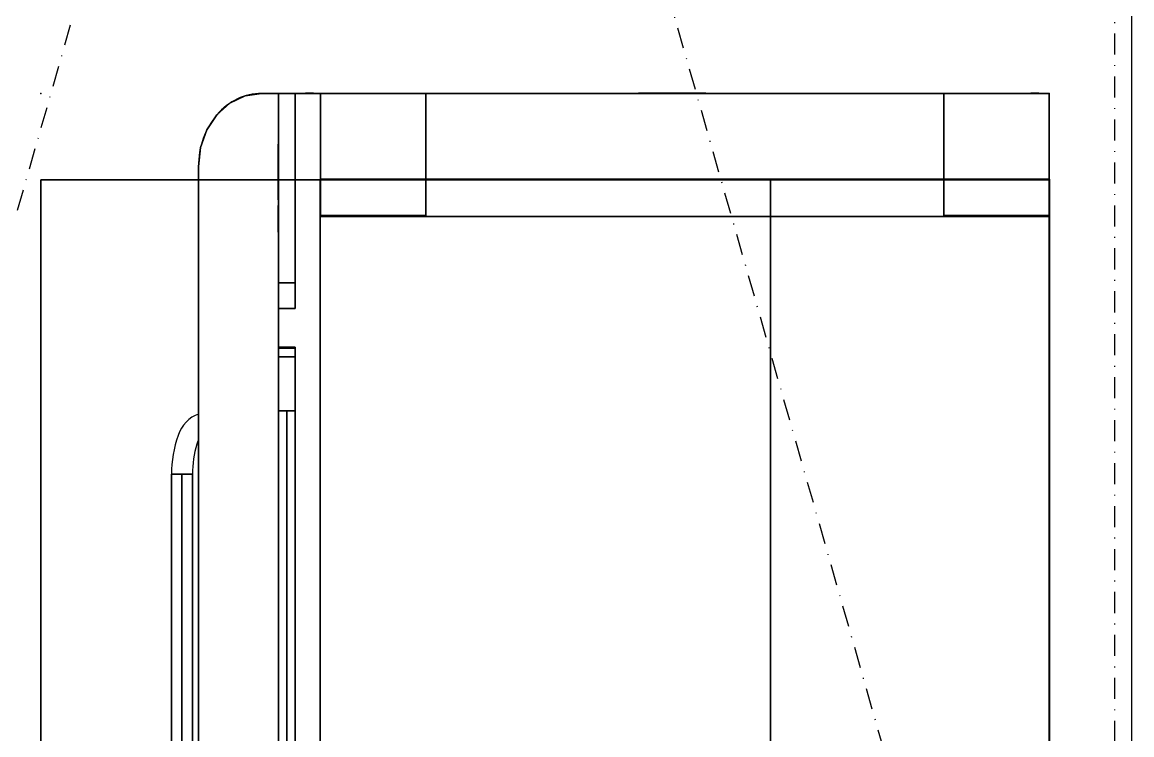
# Model space of a CAD drawing. Header units: millimetres. Extents: x 38967 to 51721, y 49836 to 53207.
# Drawn here: x 49557.6 to 49689.3, y 51871.5 to 51956.1 of the extents above; entities that cross this region are included whole.
import ezdxf

# ---------------------------------------------------------------- set-up
doc = ezdxf.new("R2010")
doc.units = ezdxf.units.MM
doc.header["$LTSCALE"] = 5
doc.linetypes.add('TRATTO-PUNTO', pattern=[1, 0.5, -0.25, 0, -0.25])
for name, color, linetype in [('200-EquipBlack-3d', 250, 'Continuous'), ('200-EquipBorder-2d', 9, 'Continuous'), ('200-EquipGlass-3D', 140, 'Continuous'), ('200-EquipGreen-3d', 3, 'Continuous'), ('200-EquipInternal-2d', 252, 'Continuous'), ('200-EquipOrange-3d', 30, 'Continuous'), ('200-EquipRed-3d', 1, 'Continuous'), ('200-EquipSteel-3d', 9, 'Continuous'), ('200-EquipWhite-3d', 7, 'Continuous')]:
    doc.layers.add(name, color=color, linetype=linetype)
doc.layers.add('200-InsPoint-3D', color=3, linetype='Continuous', plot=False)

# ---------------------------------------------------------------- blocks, each defined once
blk = doc.blocks.new('SVE_DOOR_P600')
at = {"layer": '200-EquipGlass-3D', "extrusion": (0, -1, 0)}
for p, q in [((181, -10.1, -61.4), (159.8, -10.1, -82.6)), ((173.2, -10.1, -62.1), (160.5, -10.1, -74.9)), ((180.3, -10.1, -69.2), (167.6, -10.1, -81.9)), ((888.3, -10.1, -91.4), (867.1, -10.1, -112.6)), ((880.5, -10.1, -92.1), (867.8, -10.1, -104.8)), ((887.6, -10.1, -99.2), (874.8, -10.1, -111.9))]:
    blk.add_line(p, q, dxfattribs=at)
at = {"layer": '200-EquipGlass-3D'}
blk.add_3dface([(55, -10, -137.9), (1045, -10, -137.9), (1045, -10, -46.4), (55, -10, -46.4)], dxfattribs=at)
at = {"layer": '200-EquipSteel-3d', "extrusion": (-1, 0, 0)}
blk.add_circle((134.6, -222.5, -120.1), 12.5, dxfattribs=at)
at = {"layer": '200-EquipSteel-3d'}
for points, invisible_edges in [([(1100, 0), (1045, 0, -46.4), (55, 0, -46.4), (0, 0)], 5), ([(0, 0, -192.8), (55, 0, -137.9), (1045, 0, -137.9), (1100, 0, -192.8)], 5), ([(0, 0), (55, 0, -46.4), (55, 0, -137.9), (0, 0, -192.8)], 5), ([(1045, 0, -137.9), (1045, 0, -46.4), (1100, 0), (1100, 0, -192.8)], 10), ([(1100, -20), (1045, -20, -46.4), (55, -20, -46.4), (0, -20)], 5), ([(0, -20, -192.8), (55, -20, -137.9), (1045, -20, -137.9), (1100, -20, -192.8)], 5), ([(0, -20), (55, -20, -46.4), (55, -20, -137.9), (0, -20, -192.8)], 5), ([(1045, -20, -137.9), (1045, -20, -46.4), (1100, -20), (1100, -20, -192.8)], 10), ([(120.1, -122.5, -219.3), (979.9, -122.5, -219.3), (979.9, -122.1, -222.5), (120.1, -122.1, -222.5)], 1), ([(120.1, -122.1, -222.5), (979.9, -122.1, -222.5), (979.9, -122.5, -225.8), (120.1, -122.5, -225.8)], 4), ([(120.1, -123.8, -216.3), (979.9, -123.8, -216.3), (979.9, -122.5, -219.3), (120.1, -122.5, -219.3)], 5), ([(120.1, -122.5, -225.8), (979.9, -122.5, -225.8), (979.9, -123.8, -228.8), (120.1, -123.8, -228.8)], 5), ([(120.1, -125.8, -213.7), (979.9, -125.8, -213.7), (979.9, -123.8, -216.3), (120.1, -123.8, -216.3)], 5), ([(120.1, -123.8, -228.8), (979.9, -123.8, -228.8), (979.9, -125.8, -231.4), (120.1, -125.8, -231.4)], 5), ([(120.1, -128.3, -211.7), (979.9, -128.3, -211.7), (979.9, -125.8, -213.7), (120.1, -125.8, -213.7)], 5), ([(120.1, -125.8, -231.4), (979.9, -125.8, -231.4), (979.9, -128.3, -233.4), (120.1, -128.3, -233.4)], 5), ([(120.1, -131.4, -210.5), (979.9, -131.4, -210.5), (979.9, -128.3, -211.7), (120.1, -128.3, -211.7)], 5), ([(120.1, -128.3, -233.4), (979.9, -128.3, -233.4), (979.9, -131.4, -234.6), (120.1, -131.4, -234.6)], 5), ([(120.1, -134.6, -210), (979.9, -134.6, -210), (979.9, -131.4, -210.5), (120.1, -131.4, -210.5)], 4), ([(120.1, -131.4, -234.6), (979.9, -131.4, -234.6), (979.9, -134.6, -235), (120.1, -134.6, -235)], 1), ([(120.1, -137.8, -210.5), (979.9, -137.8, -210.5), (979.9, -134.6, -210), (120.1, -134.6, -210)], 1), ([(120.1, -134.6, -235), (979.9, -134.6, -235), (979.9, -137.8, -234.6), (120.1, -137.8, -234.6)], 4), ([(120.1, -140.8, -211.7), (979.9, -140.8, -211.7), (979.9, -137.8, -210.5), (120.1, -137.8, -210.5)], 5), ([(120.1, -137.8, -234.6), (979.9, -137.8, -234.6), (979.9, -140.8, -233.4), (120.1, -140.8, -233.4)], 5), ([(120.1, -143.4, -213.7), (979.9, -143.4, -213.7), (979.9, -140.8, -211.7), (120.1, -140.8, -211.7)], 5), ([(120.1, -140.8, -233.4), (979.9, -140.8, -233.4), (979.9, -143.4, -231.4), (120.1, -143.4, -231.4)], 5), ([(120.1, -145.4, -216.3), (979.9, -145.4, -216.3), (979.9, -143.4, -213.7), (120.1, -143.4, -213.7)], 5), ([(120.1, -143.4, -231.4), (979.9, -143.4, -231.4), (979.9, -145.4, -228.8), (120.1, -145.4, -228.8)], 5), ([(120.1, -146.7, -219.3), (979.9, -146.7, -219.3), (979.9, -145.4, -216.3), (120.1, -145.4, -216.3)], 5), ([(120.1, -145.4, -228.8), (979.9, -145.4, -228.8), (979.9, -146.7, -225.8), (120.1, -146.7, -225.8)], 5), ([(120.1, -147.1, -222.5), (979.9, -147.1, -222.5), (979.9, -146.7, -219.3), (120.1, -146.7, -219.3)], 4), ([(120.1, -146.7, -225.8), (979.9, -146.7, -225.8), (979.9, -147.1, -222.5), (120.1, -147.1, -222.5)], 1)]:
    blk.add_3dface(points, dxfattribs=dict(at, invisible_edges=invisible_edges))
for points in [[(0, 0), (0, -20), (1100, -20), (1100, 0)], [(1100, 0, -192.8), (1100, -20, -192.8), (0, -20, -192.8), (0, 0, -192.8)], [(0, -20, -192.8), (0, 0, -192.8), (0, 0), (0, -20)], [(55, 0, -46.4), (55, -20, -46.4), (55, -20, -137.9), (55, 0, -137.9)], [(55, -20, -137.9), (55, 0, -137.9), (1045, 0, -137.9), (1045, -20, -137.9)], [(1045, -20, -46.4), (1045, 0, -46.4), (55, 0, -46.4), (55, -20, -46.4)], [(1045, 0, -137.9), (1045, -20, -137.9), (1045, -20, -46.4), (1045, 0, -46.4)], [(1100, 0), (1100, -20), (1100, -20, -192.8), (1100, 0, -192.8)]]:
    blk.add_3dface(points, dxfattribs=at)
blk = doc.blocks.new('SVE_CP_P600')
at = {"layer": '200-EquipBlack-3d'}
for points, invisible_edges in [([(-52.9, -5.1, 0.1), (52.9, -5.1, 0.1), (53, -6, 0.1), (-53, -6, 0.1)], 5), ([(-53, -6, 0.1), (53, -6, 0.1), (53, -245, 0.1), (-53, -245, 0.1)], 5), ([(-52.5, -4.3, 0.1), (52.5, -4.3, 0.1), (52.9, -5.1, 0.1), (-52.9, -5.1, 0.1)], 5), ([(-52, -3.5, 0.1), (52, -3.5, 0.1), (52.5, -4.3, 0.1), (-52.5, -4.3, 0.1)], 5), ([(-51.3, -3, 0.1), (51.3, -3, 0.1), (52, -3.5, 0.1), (-52, -3.5, 0.1)], 5), ([(-50.4, -2.6, 0.1), (50.4, -2.6, 0.1), (51.3, -3, 0.1), (-51.3, -3, 0.1)], 5), ([(-49.5, -2.5, 0.1), (49.5, -2.5, 0.1), (50.4, -2.6, 0.1), (-50.4, -2.6, 0.1)], 4), ([(-24.7, -203.2, 0.3), (-42.2, -203.2, 0.3), (-42.4, -204.9, 0.3), (-24.6, -204.9, 0.3)], 5), ([(-25.2, -201.6, 0.3), (-41.8, -201.6, 0.3), (-42.2, -203.2, 0.3), (-24.7, -203.2, 0.3)], 5), ([(-26, -200.1, 0.3), (-41, -200.2, 0.3), (-41.8, -201.6, 0.3), (-25.2, -201.6, 0.3)], 5), ([(-27.1, -198.9, 0.3), (-39.9, -198.9, 0.3), (-41, -200.2, 0.3), (-26, -200.1, 0.3)], 4), ([(8.3, -203.2, 0.3), (-9.2, -203.2, 0.3), (-9.3, -204.9, 0.3), (8.5, -204.9, 0.3)], 5), ([(7.8, -201.6, 0.3), (-8.7, -201.6, 0.3), (-9.2, -203.2, 0.3), (8.3, -203.2, 0.3)], 5), ([(7, -200.1, 0.3), (-7.9, -200.2, 0.3), (-8.7, -201.6, 0.3), (7.8, -201.6, 0.3)], 5), ([(6, -198.9, 0.3), (-6.8, -198.9, 0.3), (-7.9, -200.2, 0.3), (7, -200.1, 0.3)], 4), ([(41.3, -203.2, 0.3), (23.8, -203.2, 0.3), (23.6, -204.9, 0.3), (41.5, -204.9, 0.3)], 5), ([(40.8, -201.6, 0.3), (24.3, -201.6, 0.3), (23.8, -203.2, 0.3), (41.3, -203.2, 0.3)], 5), ([(40, -200.1, 0.3), (25.1, -200.2, 0.3), (24.3, -201.6, 0.3), (40.8, -201.6, 0.3)], 5), ([(38.9, -198.9, 0.3), (26.1, -198.9, 0.3), (25.1, -200.2, 0.3), (40, -200.1, 0.3)], 4), ([(-24.6, -204.9, 0.3), (-42.4, -204.9, 0.3), (-42.2, -206.5, 0.3), (-24.7, -206.5, 0.3)], 5), ([(-24.7, -206.5, 0.3), (-42.2, -206.5, 0.3), (-41.8, -208.1, 0.3), (-25.2, -208.1, 0.3)], 5), ([(-25.2, -208.1, 0.3), (-41.8, -208.1, 0.3), (-41, -209.6, 0.3), (-26, -209.6, 0.3)], 5), ([(-26, -209.6, 0.3), (-41, -209.6, 0.3), (-39.9, -210.9, 0.3), (-27.1, -210.9, 0.3)], 1), ([(8.5, -204.9, 0.3), (-9.3, -204.9, 0.3), (-9.2, -206.5, 0.3), (8.3, -206.5, 0.3)], 5), ([(8.3, -206.5, 0.3), (-9.2, -206.5, 0.3), (-8.7, -208.1, 0.3), (7.8, -208.1, 0.3)], 5), ([(7.8, -208.1, 0.3), (-8.7, -208.1, 0.3), (-7.9, -209.6, 0.3), (7, -209.6, 0.3)], 5), ([(7, -209.6, 0.3), (-7.9, -209.6, 0.3), (-6.8, -210.9, 0.3), (6, -210.9, 0.3)], 1), ([(41.5, -204.9, 0.3), (23.6, -204.9, 0.3), (23.8, -206.5, 0.3), (41.3, -206.5, 0.3)], 5), ([(41.3, -206.5, 0.3), (23.8, -206.5, 0.3), (24.3, -208.1, 0.3), (40.8, -208.1, 0.3)], 5), ([(40.8, -208.1, 0.3), (24.3, -208.1, 0.3), (25.1, -209.6, 0.3), (40, -209.6, 0.3)], 5), ([(40, -209.6, 0.3), (25.1, -209.6, 0.3), (26.1, -210.9, 0.3), (38.9, -210.9, 0.3)], 1), ([(-24.7, -225.1, 0.3), (-42.2, -225.1, 0.3), (-42.4, -226.8, 0.3), (-24.6, -226.8, 0.3)], 5), ([(-24.6, -226.8, 0.3), (-42.4, -226.8, 0.3), (-42.2, -228.4, 0.3), (-24.7, -228.4, 0.3)], 5), ([(-25.2, -223.5, 0.3), (-41.8, -223.5, 0.3), (-42.2, -225.1, 0.3), (-24.7, -225.1, 0.3)], 5), ([(-26, -222, 0.3), (-41, -222, 0.3), (-41.8, -223.5, 0.3), (-25.2, -223.5, 0.3)], 5), ([(-27.1, -220.8, 0.3), (-39.9, -220.8, 0.3), (-41, -222, 0.3), (-26, -222, 0.3)], 4), ([(8.4, -225.1, 0.3), (-9.1, -225.1, 0.3), (-9.2, -226.8, 0.3), (8.6, -226.8, 0.3)], 5), ([(8.6, -226.8, 0.3), (-9.2, -226.8, 0.3), (-9.1, -228.4, 0.3), (8.4, -228.4, 0.3)], 5), ([(7.9, -223.5, 0.3), (-8.6, -223.5, 0.3), (-9.1, -225.1, 0.3), (8.4, -225.1, 0.3)], 5), ([(7.1, -222, 0.3), (-7.8, -222, 0.3), (-8.6, -223.5, 0.3), (7.9, -223.5, 0.3)], 5), ([(6.1, -220.8, 0.3), (-6.7, -220.8, 0.3), (-7.8, -222, 0.3), (7.1, -222, 0.3)], 4), ([(-24.7, -228.4, 0.3), (-42.2, -228.4, 0.3), (-41.8, -230, 0.3), (-25.2, -230, 0.3)], 5), ([(-25.2, -230, 0.3), (-41.8, -230, 0.3), (-41, -231.5, 0.3), (-26, -231.5, 0.3)], 5), ([(-26, -231.5, 0.3), (-41, -231.5, 0.3), (-39.9, -232.8, 0.3), (-27.1, -232.8, 0.3)], 1), ([(8.4, -228.4, 0.3), (-9.1, -228.4, 0.3), (-8.6, -230, 0.3), (7.9, -230, 0.3)], 5), ([(7.9, -230, 0.3), (-8.6, -230, 0.3), (-7.8, -231.5, 0.3), (7.1, -231.5, 0.3)], 5), ([(7.1, -231.5, 0.3), (-7.8, -231.5, 0.3), (-6.7, -232.8, 0.3), (6.1, -232.8, 0.3)], 1), ([(-52.9, -245.9, 0.1), (52.9, -245.9, 0.1), (53, -245, 0.1), (-53, -245, 0.1)], 5), ([(-52.5, -246.8, 0.1), (52.5, -246.8, 0.1), (52.9, -245.9, 0.1), (-52.9, -245.9, 0.1)], 5), ([(-52, -247.5, 0.1), (52, -247.5, 0.1), (52.5, -246.8, 0.1), (-52.5, -246.8, 0.1)], 5), ([(-51.3, -248, 0.1), (51.3, -248, 0.1), (52, -247.5, 0.1), (-52, -247.5, 0.1)], 5), ([(-50.4, -248.4, 0.1), (50.4, -248.4, 0.1), (51.3, -248, 0.1), (-51.3, -248, 0.1)], 5), ([(-49.5, -248.5, 0.1), (49.5, -248.5, 0.1), (50.4, -248.4, 0.1), (-50.4, -248.4, 0.1)], 4)]:
    blk.add_3dface(points, dxfattribs=dict(at, invisible_edges=invisible_edges))
at = {"layer": '200-EquipGreen-3d'}
blk.add_3dface([(-39.8, -63.1, 0.2), (-39.8, -48.1, 0.2), (0.2, -48.1, 0.2), (0.2, -63.1, 0.2)], dxfattribs=at)
at = {"layer": '200-EquipOrange-3d'}
blk.add_3dface([(-5.6, -231.5, 0.2), (3.9, -231.5, 0.2), (-0.9, -222.7, 0.2)], dxfattribs=at)
at = {"layer": '200-EquipRed-3d'}
blk.add_3dface([(-39.8, -40.6, 0.2), (-39.8, -25.6, 0.2), (0.2, -25.6, 0.2), (0.2, -40.6, 0.2)], dxfattribs=at)
at = {"layer": '200-EquipSteel-3d'}
for points, invisible_edges in [([(-49.5, 0), (49.5, 0), (51.1, -0.2), (-51.1, -0.2)], 4), ([(-55.3, -4.4), (55.3, -4.4), (55.5, -6), (-55.5, -6)], 5), ([(-55.5, -6), (55.5, -6), (55.5, -245), (-55.5, -245)], 5), ([(-54.7, -3), (54.7, -3), (55.3, -4.4), (-55.3, -4.4)], 5), ([(-53.7, -1.8), (53.7, -1.8), (54.7, -3), (-54.7, -3)], 5), ([(-52.5, -0.8), (52.5, -0.8), (53.7, -1.8), (-53.7, -1.8)], 5), ([(-51.1, -0.2), (51.1, -0.2), (52.5, -0.8), (-52.5, -0.8)], 5), ([(-39.9, -205.8, 0.4), (-38.3, -206.8, 0.4), (-35.8, -202.6, 0.4), (-37.2, -201.3, 0.4)], 4), ([(-35.8, -202.6, 0.4), (-37.2, -201.3, 0.4), (-29.4, -201.3, 0.4), (-31.1, -202.6, 0.4)], 5), ([(-29.4, -201.3, 0.4), (-31.1, -202.6, 0.4), (-31.1, -206.9, 0.4), (-29.4, -208.9, 0.4)], 5), ([(-6.8, -205.8, 0.4), (-5.2, -206.8, 0.4), (-2.7, -202.6, 0.4), (-4.1, -201.3, 0.4)], 4), ([(-2.7, -202.6, 0.4), (-4.1, -201.3, 0.4), (3.7, -201.3, 0.4), (2, -202.6, 0.4)], 5), ([(3.7, -201.3, 0.4), (2, -202.6, 0.4), (2, -206.9, 0.4), (3.7, -208.9, 0.4)], 5), ([(26.1, -205.8, 0.4), (27.7, -206.8, 0.4), (30.2, -202.6, 0.4), (28.9, -201.3, 0.4)], 4), ([(30.2, -202.6, 0.4), (28.9, -201.3, 0.4), (36.7, -201.3, 0.4), (34.9, -202.6, 0.4)], 5), ([(36.7, -201.3, 0.4), (34.9, -202.6, 0.4), (34.9, -206.9, 0.4), (36.7, -208.9, 0.4)], 5), ([(-31.1, -206.9, 0.4), (-29.4, -208.9, 0.4), (-36.9, -208.9, 0.4), (-36.9, -206.9, 0.4)], 1), ([(2, -206.9, 0.4), (3.7, -208.9, 0.4), (-3.9, -208.9, 0.4), (-3.9, -206.9, 0.4)], 1), ([(34.9, -206.9, 0.4), (36.7, -208.9, 0.4), (29.1, -208.9, 0.4), (29.1, -206.9, 0.4)], 1), ([(-55.3, -246.6), (55.3, -246.6), (55.5, -245), (-55.5, -245)], 5), ([(-54.7, -248), (54.7, -248), (55.3, -246.6), (-55.3, -246.6)], 5), ([(-53.7, -249.2), (53.7, -249.2), (54.7, -248), (-54.7, -248)], 5), ([(-52.5, -250.2), (52.5, -250.2), (53.7, -249.2), (-53.7, -249.2)], 5), ([(-51.1, -250.8), (51.1, -250.8), (52.5, -250.2), (-52.5, -250.2)], 5), ([(-49.5, -251), (49.5, -251), (51.1, -250.8), (-51.1, -250.8)], 4)]:
    blk.add_3dface(points, dxfattribs=dict(at, invisible_edges=invisible_edges))
at = {"layer": '200-EquipWhite-3d'}
for points in [[(17.5, -52.4, 0.2), (17.5, -49.9, 0.2), (25.5, -49.9, 0.2), (25.5, -52.4, 0.2)], [(-37.4, -225.2, 0.2), (-37.4, -222.2, 0.2), (-29.4, -222.2, 0.2), (-29.4, -225.2, 0.2)], [(-38.2, -231.3, 0.2), (-38.2, -228.3, 0.2), (-29.2, -228.3, 0.2), (-29.2, -231.3, 0.2)]]:
    blk.add_3dface(points, dxfattribs=at)
for points, invisible_edges in [([(-45.1, -202.3, 0.2), (-21.9, -202.3, 0.2), (-21.6, -204.9, 0.2), (-45.4, -204.9, 0.2)], 5), ([(-44.3, -199.9, 0.2), (-22.7, -199.9, 0.2), (-21.9, -202.3, 0.2), (-45.1, -202.3, 0.2)], 5), ([(-42.9, -197.7, 0.2), (-24.1, -197.7, 0.2), (-22.7, -199.9, 0.2), (-44.3, -199.9, 0.2)], 5), ([(-41, -195.9, 0.2), (-26, -195.9, 0.2), (-24.1, -197.7, 0.2), (-42.9, -197.7, 0.2)], 4), ([(-12, -202.3, 0.2), (11.2, -202.3, 0.2), (11.5, -204.9, 0.2), (-12.3, -204.9, 0.2)], 5), ([(-11.2, -199.9, 0.2), (10.3, -199.9, 0.2), (11.2, -202.3, 0.2), (-12, -202.3, 0.2)], 5), ([(-9.8, -197.7, 0.2), (8.9, -197.7, 0.2), (10.3, -199.9, 0.2), (-11.2, -199.9, 0.2)], 5), ([(-7.9, -195.9, 0.2), (7.1, -195.9, 0.2), (8.9, -197.7, 0.2), (-9.8, -197.7, 0.2)], 4), ([(20.9, -202.3, 0.2), (44.2, -202.3, 0.2), (44.5, -204.9, 0.2), (20.6, -204.9, 0.2)], 5), ([(21.8, -199.9, 0.2), (43.3, -199.9, 0.2), (44.2, -202.3, 0.2), (20.9, -202.3, 0.2)], 5), ([(23.2, -197.7, 0.2), (41.9, -197.7, 0.2), (43.3, -199.9, 0.2), (21.8, -199.9, 0.2)], 5), ([(25, -195.9, 0.2), (40, -195.9, 0.2), (41.9, -197.7, 0.2), (23.2, -197.7, 0.2)], 4), ([(-45.4, -204.9, 0.2), (-21.6, -204.9, 0.2), (-21.9, -207.5, 0.2), (-45.1, -207.4, 0.2)], 5), ([(-45.1, -207.4, 0.2), (-21.9, -207.5, 0.2), (-22.7, -209.9, 0.2), (-44.3, -209.9, 0.2)], 5), ([(-44.3, -209.9, 0.2), (-22.7, -209.9, 0.2), (-24.1, -212.1, 0.2), (-42.9, -212.1, 0.2)], 5), ([(-42.9, -212.1, 0.2), (-24.1, -212.1, 0.2), (-26, -213.9, 0.2), (-41, -213.9, 0.2)], 1), ([(-12.3, -204.9, 0.2), (11.5, -204.9, 0.2), (11.2, -207.5, 0.2), (-12, -207.4, 0.2)], 5), ([(-12, -207.4, 0.2), (11.2, -207.5, 0.2), (10.3, -209.9, 0.2), (-11.2, -209.9, 0.2)], 5), ([(-11.2, -209.9, 0.2), (10.3, -209.9, 0.2), (8.9, -212.1, 0.2), (-9.8, -212.1, 0.2)], 5), ([(-9.8, -212.1, 0.2), (8.9, -212.1, 0.2), (7.1, -213.9, 0.2), (-7.9, -213.9, 0.2)], 1), ([(20.6, -204.9, 0.2), (44.5, -204.9, 0.2), (44.2, -207.5, 0.2), (20.9, -207.4, 0.2)], 5), ([(20.9, -207.4, 0.2), (44.2, -207.5, 0.2), (43.3, -209.9, 0.2), (21.8, -209.9, 0.2)], 5), ([(21.8, -209.9, 0.2), (43.3, -209.9, 0.2), (41.9, -212.1, 0.2), (23.2, -212.1, 0.2)], 5), ([(23.2, -212.1, 0.2), (41.9, -212.1, 0.2), (40, -213.9, 0.2), (25, -213.9, 0.2)], 1), ([(-45.1, -224.2, 0.2), (-21.9, -224.2, 0.2), (-21.6, -226.8, 0.2), (-45.4, -226.8, 0.2)], 5), ([(-45.4, -226.8, 0.2), (-21.6, -226.8, 0.2), (-21.9, -229.3, 0.2), (-45.1, -229.3, 0.2)], 5), ([(-44.3, -221.8, 0.2), (-22.7, -221.7, 0.2), (-21.9, -224.2, 0.2), (-45.1, -224.2, 0.2)], 5), ([(-42.9, -219.6, 0.2), (-24.1, -219.6, 0.2), (-22.7, -221.7, 0.2), (-44.3, -221.8, 0.2)], 5), ([(-41, -217.8, 0.2), (-26, -217.8, 0.2), (-24.1, -219.6, 0.2), (-42.9, -219.6, 0.2)], 4), ([(-11.9, -224.2, 0.2), (11.3, -224.2, 0.2), (11.6, -226.8, 0.2), (-12.2, -226.8, 0.2)], 5), ([(-12.2, -226.8, 0.2), (11.6, -226.8, 0.2), (11.3, -229.3, 0.2), (-11.9, -229.3, 0.2)], 5), ([(-11.1, -221.8, 0.2), (10.4, -221.7, 0.2), (11.3, -224.2, 0.2), (-11.9, -224.2, 0.2)], 5), ([(-9.7, -219.6, 0.2), (9, -219.6, 0.2), (10.4, -221.7, 0.2), (-11.1, -221.8, 0.2)], 5), ([(-7.8, -217.8, 0.2), (7.2, -217.8, 0.2), (9, -219.6, 0.2), (-9.7, -219.6, 0.2)], 4), ([(-45.1, -229.3, 0.2), (-21.9, -229.3, 0.2), (-22.7, -231.8, 0.2), (-44.3, -231.8, 0.2)], 5), ([(-44.3, -231.8, 0.2), (-22.7, -231.8, 0.2), (-24.1, -234, 0.2), (-42.9, -233.9, 0.2)], 5), ([(-42.9, -233.9, 0.2), (-24.1, -234, 0.2), (-26, -235.8, 0.2), (-41, -235.8, 0.2)], 1), ([(-11.9, -229.3, 0.2), (11.3, -229.3, 0.2), (10.4, -231.8, 0.2), (-11.1, -231.8, 0.2)], 5), ([(-11.1, -231.8, 0.2), (10.4, -231.8, 0.2), (9, -234, 0.2), (-9.7, -233.9, 0.2)], 5), ([(-9.7, -233.9, 0.2), (9, -234, 0.2), (7.2, -235.8, 0.2), (-7.8, -235.8, 0.2)], 1)]:
    blk.add_3dface(points, dxfattribs=dict(at, invisible_edges=invisible_edges))
blk = doc.blocks.new('SVE_COVER_UP')
at = {"layer": '200-EquipSteel-3d'}
for points in [[(0, -915), (0, -915, 95), (0, 0, 95), (0, 0)], [(0, 0), (0, 0, 95), (1475, 0, 95), (1475, 0)], [(0, 0), (1475, 0), (1475, -915), (0, -915)], [(0, -915, 95), (0, 0, 95), (1475, 0, 95), (1475, -915, 95)], [(0, -915), (0, -915, 95), (1475, -915, 95), (1475, -915)], [(0, -935, 0), (0, -935, 95), (0, -915, 95), (0, -915, 0)], [(1400, -1010, 0), (1400, -1010, 95), (75, -1010, 95), (75, -1010, 0)]]:
    blk.add_3dface(points, dxfattribs=at)
for points, invisible_edges in [([(0, -915, 0), (0, -935, 0), (1475, -935, 0), (1475, -915, 0)], 2), ([(0, -915, 95), (0, -935, 95), (1475, -935, 95), (1475, -915, 95)], 2), ([(2.6, -954.4, 0), (1472.4, -954.4, 0), (1475, -935, 0), (0, -935, 0)], 5), ([(2.6, -954.4, 95), (1472.4, -954.4, 95), (1475, -935, 95), (0, -935, 95)], 5), ([(2.6, -954.4, 0), (2.6, -954.4, 95), (0, -935, 95), (0, -935, 0)], 1), ([(10, -972.5, 0), (1465, -972.5, 0), (1472.4, -954.4, 0), (2.6, -954.4, 0)], 5), ([(10, -972.5, 95), (1465, -972.5, 95), (1472.4, -954.4, 95), (2.6, -954.4, 95)], 5), ([(10, -972.5, 0), (10, -972.5, 95), (2.6, -954.4, 95), (2.6, -954.4, 0)], 5), ([(22, -988, 0), (1453, -988, 0), (1465, -972.5, 0), (10, -972.5, 0)], 5), ([(22, -988, 95), (1453, -988, 95), (1465, -972.5, 95), (10, -972.5, 95)], 5), ([(22, -988, 0), (22, -988, 95), (10, -972.5, 95), (10, -972.5, 0)], 4), ([(37.5, -1000, 0), (1437.5, -1000, 0), (1453, -988, 0), (22, -988, 0)], 5), ([(37.5, -1000, 95), (1437.5, -1000, 95), (1453, -988, 95), (22, -988, 95)], 5), ([(37.5, -1000, 0), (37.5, -1000, 95), (22, -988, 95), (22, -988, 0)], 1), ([(55.6, -1007.4, 0), (1419.4, -1007.4, 0), (1437.5, -1000, 0), (37.5, -1000, 0)], 5), ([(55.6, -1007.4, 95), (1419.4, -1007.4, 95), (1437.5, -1000, 95), (37.5, -1000, 95)], 5), ([(55.6, -1007.4, 0), (55.6, -1007.4, 95), (37.5, -1000, 95), (37.5, -1000, 0)], 5), ([(75, -1010, 0), (1400, -1010, 0), (1419.4, -1007.4, 0), (55.6, -1007.4, 0)], 4), ([(75, -1010, 95), (1400, -1010, 95), (1419.4, -1007.4, 95), (55.6, -1007.4, 95)], 4), ([(75, -1010, 0), (75, -1010, 95), (55.6, -1007.4, 95), (55.6, -1007.4, 0)], 4)]:
    blk.add_3dface(points, dxfattribs=dict(at, invisible_edges=invisible_edges))
blk = doc.blocks.new('SVE_COVER_DOWN')
at = {"layer": '200-EquipSteel-3d'}
for points in [[(0, 0), (0, 0, 95), (0, -915, 95), (0, -915)], [(0, 0), (0, 0, 95), (1475, 0, 95), (1475, 0)], [(0, 0, 95), (1475, 0, 95), (1475, -915, 95), (0, -915, 95)], [(0, -915), (0, 0), (1475, 0), (1475, -915)], [(0, -915), (0, -915, 95), (1475, -915, 95), (1475, -915)]]:
    blk.add_3dface(points, dxfattribs=at)
blk = doc.blocks.new('P600_3')
at = {"layer": '200-EquipBlack-3d', "extrusion": (-1, 0, 0), "elevation": 0.1}
for points in [[(15.7, 842.4), (15.7, 842.4), (16.2, 842.4, 0.38302), (16.6, 842.8), (16.6, 843.3, -0.136183), (17.4, 843.3), (17.4, 842.8, 0.38302), (17.8, 842.4), (18.3, 842.4, -0.136183), (18.3, 841.6), (17.8, 841.6, 0.38302), (17.4, 841.2), (17.4, 840.7, -0.136183), (16.6, 840.7), (16.6, 841.2, 0.38302), (16.2, 841.6), (15.7, 841.6, -0.136183)], [(15.7, 1108.4), (15.7, 1108.4), (16.2, 1108.4, 0.38302), (16.6, 1108.8), (16.6, 1109.3, -0.136183), (17.4, 1109.3), (17.4, 1108.8, 0.38302), (17.8, 1108.4), (18.3, 1108.4, -0.136183), (18.3, 1107.6), (17.8, 1107.6, 0.38302), (17.4, 1107.2), (17.4, 1106.7, -0.136183), (16.6, 1106.7), (16.6, 1107.2, 0.38302), (16.2, 1107.6), (15.7, 1107.6, -0.136183)], [(15.7, 1142.4), (15.7, 1142.4), (16.2, 1142.4, 0.38302), (16.6, 1142.8), (16.6, 1143.3, -0.136183), (17.4, 1143.3), (17.4, 1142.8, 0.38302), (17.8, 1142.4), (18.3, 1142.4, -0.136183), (18.3, 1141.6), (17.8, 1141.6, 0.38302), (17.4, 1141.2), (17.4, 1140.7, -0.136183), (16.6, 1140.7), (16.6, 1141.2, 0.38302), (16.2, 1141.6), (15.7, 1141.6, -0.136183)], [(15.7, 1408.4), (15.7, 1408.4), (16.2, 1408.4, 0.38302), (16.6, 1408.8), (16.6, 1409.3, -0.136183), (17.4, 1409.3), (17.4, 1408.8, 0.38302), (17.8, 1408.4), (18.3, 1408.4, -0.136183), (18.3, 1407.6), (17.8, 1407.6, 0.38302), (17.4, 1407.2), (17.4, 1406.7, -0.136183), (16.6, 1406.7), (16.6, 1407.2, 0.38302), (16.2, 1407.6), (15.7, 1407.6, -0.136183)], [(15.7, 1442.4), (15.7, 1442.4), (16.2, 1442.4, 0.38302), (16.6, 1442.8), (16.6, 1443.3, -0.136183), (17.4, 1443.3), (17.4, 1442.8, 0.38302), (17.8, 1442.4), (18.3, 1442.4, -0.136183), (18.3, 1441.6), (17.8, 1441.6, 0.38302), (17.4, 1441.2), (17.4, 1440.7, -0.136183), (16.6, 1440.7), (16.6, 1441.2, 0.38302), (16.2, 1441.6), (15.7, 1441.6, -0.136183)], [(15.7, 1708.4), (15.7, 1708.4), (16.2, 1708.4, 0.38302), (16.6, 1708.8), (16.6, 1709.3, -0.136183), (17.4, 1709.3), (17.4, 1708.8, 0.38302), (17.8, 1708.4), (18.3, 1708.4, -0.136183), (18.3, 1707.6), (17.8, 1707.6, 0.38302), (17.4, 1707.2), (17.4, 1706.7, -0.136183), (16.6, 1706.7), (16.6, 1707.2, 0.38302), (16.2, 1707.6), (15.7, 1707.6, -0.136183)], [(410.5, 1002.5), (484.5, 1002.5, -0.414214), (487.5, 999.5), (487.5, 950.5, -0.414214), (484.5, 947.5), (410.5, 947.5, -0.414214), (407.5, 950.5), (407.5, 999.5, -0.414214)], [(410.5, 1302.5), (484.5, 1302.5, -0.414214), (487.5, 1299.5), (487.5, 1250.5, -0.414214), (484.5, 1247.5), (410.5, 1247.5, -0.414214), (407.5, 1250.5), (407.5, 1299.5, -0.414214)], [(410.5, 1602.5), (484.5, 1602.5, -0.414214), (487.5, 1599.5), (487.5, 1550.5, -0.414214), (484.5, 1547.5), (410.5, 1547.5, -0.414214), (407.5, 1550.5), (407.5, 1599.5, -0.414214)], [(876.7, 842.4), (876.7, 842.4), (877.2, 842.4, 0.38302), (877.6, 842.8), (877.6, 843.3, -0.136183), (878.4, 843.3), (878.4, 842.8, 0.38302), (878.8, 842.4), (879.3, 842.4, -0.136183), (879.3, 841.6), (878.8, 841.6, 0.38302), (878.4, 841.2), (878.4, 840.7, -0.136183), (877.6, 840.7), (877.6, 841.2, 0.38302), (877.2, 841.6), (876.7, 841.6, -0.136183)], [(876.7, 1108.4), (876.7, 1108.4), (877.2, 1108.4, 0.38302), (877.6, 1108.8), (877.6, 1109.3, -0.136183), (878.4, 1109.3), (878.4, 1108.8, 0.38302), (878.8, 1108.4), (879.3, 1108.4, -0.136183), (879.3, 1107.6), (878.8, 1107.6, 0.38302), (878.4, 1107.2), (878.4, 1106.7, -0.136183), (877.6, 1106.7), (877.6, 1107.2, 0.38302), (877.2, 1107.6), (876.7, 1107.6, -0.136183)], [(876.7, 1142.4), (876.7, 1142.4), (877.2, 1142.4, 0.38302), (877.6, 1142.8), (877.6, 1143.3, -0.136183), (878.4, 1143.3), (878.4, 1142.8, 0.38302), (878.8, 1142.4), (879.3, 1142.4, -0.136183), (879.3, 1141.6), (878.8, 1141.6, 0.38302), (878.4, 1141.2), (878.4, 1140.7, -0.136183), (877.6, 1140.7), (877.6, 1141.2, 0.38302), (877.2, 1141.6), (876.7, 1141.6, -0.136183)], [(876.7, 1408.4), (876.7, 1408.4), (877.2, 1408.4, 0.38302), (877.6, 1408.8), (877.6, 1409.3, -0.136183), (878.4, 1409.3), (878.4, 1408.8, 0.38302), (878.8, 1408.4), (879.3, 1408.4, -0.136183), (879.3, 1407.6), (878.8, 1407.6, 0.38302), (878.4, 1407.2), (878.4, 1406.7, -0.136183), (877.6, 1406.7), (877.6, 1407.2, 0.38302), (877.2, 1407.6), (876.7, 1407.6, -0.136183)], [(876.7, 1442.4), (876.7, 1442.4), (877.2, 1442.4, 0.38302), (877.6, 1442.8), (877.6, 1443.3, -0.136183), (878.4, 1443.3), (878.4, 1442.8, 0.38302), (878.8, 1442.4), (879.3, 1442.4, -0.136183), (879.3, 1441.6), (878.8, 1441.6, 0.38302), (878.4, 1441.2), (878.4, 1440.7, -0.136183), (877.6, 1440.7), (877.6, 1441.2, 0.38302), (877.2, 1441.6), (876.7, 1441.6, -0.136183)], [(876.7, 1708.4), (876.7, 1708.4), (877.2, 1708.4, 0.38302), (877.6, 1708.8), (877.6, 1709.3, -0.136183), (878.4, 1709.3), (878.4, 1708.8, 0.38302), (878.8, 1708.4), (879.3, 1708.4, -0.136183), (879.3, 1707.6), (878.8, 1707.6, 0.38302), (878.4, 1707.2), (878.4, 1706.7, -0.136183), (877.6, 1706.7), (877.6, 1707.2, 0.38302), (877.2, 1707.6), (876.7, 1707.6, -0.136183)]]:
    blk.add_lwpolyline(points, format="xyb", close=True, dxfattribs=at)
at = {"layer": '200-EquipBlack-3d', "extrusion": (-1, 0, 0)}
for centre, radius in [((17, 842, 0.1), 4.75), ((17, 1108, 0.1), 4.75), ((17, 1142, 0.1), 4.75), ((17, 1408, 0.1), 4.75), ((17, 1442, 0.1), 4.75), ((17, 1708, 0.1), 4.75), ((411.5, 975, 0.1), 3.25), ((411.5, 975, 0.1), 3.25), ((411.5, 1275, 0.1), 3.25), ((411.5, 1275, 0.1), 3.25), ((411.5, 1575, 0.1), 3.25), ((411.5, 1575, 0.1), 3.25), ((411.5, 975, 0.1), 1.1), ((411.5, 975, 0.1), 1.1), ((411.5, 1275, 0.1), 1.1), ((411.5, 1275, 0.1), 1.1), ((411.5, 1575, 0.1), 1.1), ((411.5, 1575, 0.1), 1.1), ((483.5, 975, 0.1), 3.25), ((483.5, 1275, 0.1), 3.25), ((483.5, 1575, 0.1), 3.25), ((483.5, 975, 0.1), 1.1), ((483.5, 1275, 0.1), 1.1), ((483.5, 1575, 0.1), 1.1), ((878, 842, 0.1), 4.75), ((878, 1108, 0.1), 4.75), ((878, 1142, 0.1), 4.75), ((878, 1408, 0.1), 4.75), ((878, 1442, 0.1), 4.75), ((878, 1708, 0.1), 4.75)]:
    blk.add_circle(centre, radius, dxfattribs=at)
at = {"layer": '200-EquipBlack-3d'}
for points in [[(0, 0, 130), (125, 0, 130), (125, -125, 130), (0, -125, 130)], [(0, 0, 130), (0, -125, 130), (0, -125, 730), (0, 0, 730)], [(0, 0, 730), (125, 0, 730), (125, -125, 730), (0, -125, 730)], [(125, 0, 211), (125, -125, 211), (125, -125, 648.7), (125, 0, 648.7)], [(125, 0, 130), (125, -125, 130), (125, -125, 169), (125, 0, 169)], [(0, -740, 130), (125, -740, 130), (125, -865, 130), (0, -865, 130)], [(0, -740, 130), (0, -865, 130), (0, -865, 730), (0, -740, 730)], [(0, -740, 730), (125, -740, 730), (125, -865, 730), (0, -865, 730)], [(125, -740, 211), (125, -865, 211), (125, -865, 648.7), (125, -740, 648.7)], [(125, -740, 130), (125, -865, 130), (125, -865, 169), (125, -740, 169)], [(194, -895, 825), (220.5, -895, 825), (220.5, -895, 1725), (194, -895, 1725)]]:
    blk.add_3dface(points, dxfattribs=at)
for points, invisible_edges in [([(0, 0, 211), (125, 0, 211), (125, 0, 648.7), (0, 0, 649)], 5), ([(125, 0, 130), (125, 0, 169), (88, 0, 169), (0, 0, 130)], 4), ([(88, 0, 169), (0, 0, 130), (0, 0, 211), (88, 0, 211)], 5), ([(0, 0, 730), (88, 0, 691), (125, 0, 691), (125, 0, 730)], 1), ([(88, 0, 649), (0, 0, 649), (0, 0, 730), (88, 0, 691)], 5), ([(125, -125, 130), (125, -125, 169), (88, -125, 169), (0, -125, 130)], 4), ([(88, -125, 169), (0, -125, 130), (0, -125, 211), (88, -125, 211)], 5), ([(0, -125, 211), (125, -125, 211), (125, -125, 648.7), (0, -125, 649)], 5), ([(0, -125, 730), (88, -125, 691), (125, -125, 691), (125, -125, 730)], 1), ([(88, -125, 649), (0, -125, 649), (0, -125, 730), (88, -125, 691)], 5), ([(0, -740, 211), (125, -740, 211), (125, -740, 648.7), (0, -740, 649)], 5), ([(125, -740, 130), (125, -740, 169), (88, -740, 169), (0, -740, 130)], 4), ([(88, -740, 169), (0, -740, 130), (0, -740, 211), (88, -740, 211)], 5), ([(0, -740, 730), (88, -740, 691), (125, -740, 691), (125, -740, 730)], 1), ([(88, -740, 649), (0, -740, 649), (0, -740, 730), (88, -740, 691)], 5), ([(125, -865, 130), (125, -865, 169), (88, -865, 169), (0, -865, 130)], 4), ([(88, -865, 169), (0, -865, 130), (0, -865, 211), (88, -865, 211)], 5), ([(0, -865, 211), (125, -865, 211), (125, -865, 648.7), (0, -865, 649)], 5), ([(0, -865, 730), (88, -865, 691), (125, -865, 691), (125, -865, 730)], 1), ([(88, -865, 649), (0, -865, 649), (0, -865, 730), (88, -865, 691)], 5)]:
    blk.add_3dface(points, dxfattribs=dict(at, invisible_edges=invisible_edges))
at = {"layer": '200-EquipBorder-2d'}
blk.add_lwpolyline([(0, 0), (1475, 0), (1475, -935), (1475, -935, -0.401752), (1400, -1010), (1386.5, -1010), (1386.5, -1196.9), (88.5, -1196.9), (88.5, -1010), (75, -1010, -0.414214), (0, -935)], format="xyb", close=True, dxfattribs=at)
at = {"layer": '200-EquipInternal-2d'}
blk.add_lwpolyline([(88.5, -1010), (1386.5, -1010)], dxfattribs=at)
for points in [[(328.5, -1010, 0.229279), (350.4, -1034.2, 0.093085), (390.1, -1042.1), (1249.9, -1042.1, 0.098776), (1289.6, -1034.2, 0.234223), (1310.7, -1010)], [(355.5, -1010, 0.061856), (359.1, -1012, 0.070536), (390.1, -1017.1), (1249.9, -1017.1, 0.100042), (1280.9, -1010.8, 0.040861), (1282.5, -1010)]]:
    blk.add_lwpolyline(points, format="xyb", dxfattribs=at)
at = {"layer": '200-EquipSteel-3d'}
for points in [[(0, -915, 825), (0, 0, 825), (1475, 0, 825), (1475, -915, 825)], [(0, 0, 825), (0, 0, 1125), (0, -895, 1125), (0, -895, 825)], [(0, 0, 825), (0, 0, 1125), (1475, 0, 1125), (1475, 0, 825)], [(0, 0, 1125), (0, 0, 1425), (0, -895, 1425), (0, -895, 1125)], [(0, 0, 1125), (0, 0, 1425), (1475, 0, 1425), (1475, 0, 1125)], [(0, 0, 1725), (1475, 0, 1725), (1475, -915, 1725), (0, -915, 1725)], [(0, 0, 1425), (0, 0, 1725), (0, -895, 1725), (0, -895, 1425)], [(0, 0, 1425), (0, 0, 1725), (1475, 0, 1725), (1475, 0, 1425)], [(0, 0, 1725), (1475, 0, 1725), (1475, -915, 1725), (0, -915, 1725)], [(126, 0.2, 211), (126, -865.2, 211), (88, -865.2, 211), (88, 0.2, 211)], [(126, 0.2, 169), (126, -865.2, 169), (88, -865.2, 169), (88, 0.2, 169)], [(88, -865.2, 169), (88, -865.2, 211), (88, 0.2, 211), (88, 0.2, 169)], [(126, 0.2, 691), (126, -865.2, 691), (88, -865.2, 691), (88, 0.2, 691)], [(126, 0.2, 649), (126, -865.2, 649), (88, -865.2, 649), (88, 0.2, 649)], [(88, -865.2, 649), (88, -865.2, 691), (88, 0.2, 691), (88, 0.2, 649)], [(88.5, -865.5, 175), (1386.5, -865.5, 175), (1386.5, 0.5, 175), (88.5, 0.5, 175)], [(88.5, -865.5, 205), (1386.5, -865.5, 205), (1386.5, 0.5, 205), (88.5, 0.5, 205)], [(88.5, 0.5, 175), (88.5, 0.5, 205), (88.5, -865.5, 205), (88.5, -865.5, 175)], [(1386.5, 0.5, 205), (1386.5, 0.5, 175), (88.5, 0.5, 175), (88.5, 0.5, 205)], [(126, 0.2, 211), (126, 0.2, 227.5), (126, -865.2, 227.5), (126, -865.2, 211)], [(126, 0.2, 152.5), (126, 0.2, 169), (126, -865.2, 169), (126, -865.2, 152.5)], [(126, 0.2, 691), (126, 0.2, 707.5), (126, -865.2, 707.5), (126, -865.2, 691)], [(126, 0.2, 632.5), (126, 0.2, 649), (126, -865.2, 649), (126, -865.2, 632.5)], [(88.5, -330.9, 655), (88.5, -330.9, 685), (88.5, -1196.9, 685), (88.5, -1196.9, 655)], [(1386.5, -330.9, 685), (1386.5, -330.9, 655), (88.5, -330.9, 655), (88.5, -330.9, 685)], [(88.5, -865.5, 205), (88.5, -865.5, 175), (1386.5, -865.5, 175), (1386.5, -865.5, 205)], [(0, -915, 825), (0, -895, 825), (194, -895, 825), (194, -915, 825)], [(0, -915, 1725), (194, -915, 1725), (194, -895, 1725), (0, -895, 1725)], [(0, -895, 825), (0, -895, 1725), (194, -895, 1725), (194, -895, 825)], [(0, -915, 825), (0, -915, 1725), (0, -895, 1725), (0, -895, 825)], [(194, -915, 825), (194, -895, 825), (194, -895, 1725), (194, -915, 1725)], [(220.5, -915, 825), (220.5, -915, 1725), (220.5, -895, 1725), (220.5, -895, 825)], [(260, -915, 825), (260, -895, 825), (260, -895, 1725), (260, -915, 1725)], [(260, -895, 825), (260, -895, 1725), (1380, -895, 1725), (1380, -895, 825)], [(261, -915, 1080.5), (261, -915, 1170.5), (261, -895, 1170.5), (261, -895, 1080.5)], [(261, -895, 1080.5), (261, -915, 1080.5), (1379, -915, 1080.5), (1379, -895, 1080.5)], [(261, -895, 869.5), (261, -895, 825), (261, -915, 825), (261, -915, 869.5)], [(1379, -895, 869.5), (1379, -915, 869.5), (261, -915, 869.5), (261, -895, 869.5)], [(261, -915, 1680.5), (261, -915, 1725), (261, -895, 1725), (261, -895, 1680.5)], [(261, -895, 1680.5), (261, -915, 1680.5), (1379, -915, 1680.5), (1379, -895, 1680.5)], [(261, -895, 1170.5), (261, -915, 1170.5), (1379, -915, 1170.5), (1379, -895, 1170.5)], [(0, -915, 825), (194, -915, 825), (194, -915, 1725), (0, -915, 1725)], [(220.5, -915, 825), (260, -915, 825), (260, -915, 1725), (220.5, -915, 1725)], [(261, -915, 1080.5), (1379, -915, 1080.5), (1379, -915, 1170.5), (261, -915, 1170.5)], [(261, -915, 825), (1379, -915, 825), (1379, -915, 869.5), (261, -915, 869.5)], [(261, -915, 1680.5), (1379, -915, 1680.5), (1379, -915, 1725), (261, -915, 1725)], [(88.5, -1196.9, 685), (88.5, -1196.9, 655), (1386.5, -1196.9, 655), (1386.5, -1196.9, 685)]]:
    blk.add_3dface(points, dxfattribs=at)
at = {"layer": '200-EquipSteel-3d', "invisible_edges": 15}
for points in [[(1157.2, -938.1, 685), (88.5, -330.9, 685), (1157.8, -933.7, 685)], [(1157.8, -933.7, 685), (88.5, -330.9, 685), (1159.5, -929.7, 685)], [(1159.5, -929.7, 685), (88.5, -330.9, 685), (1162.1, -926.2, 685)], [(1162.1, -926.2, 685), (88.5, -330.9, 685), (1165.6, -923.5, 685)], [(1165.6, -923.5, 685), (88.5, -330.9, 685), (1169.7, -921.8, 685)], [(1169.7, -921.8, 685), (88.5, -330.9, 685), (1174, -921.2, 685)], [(88.5, -330.9, 685), (1386.5, -330.9, 685), (1318, -921.2, 685), (1174, -921.2, 685)], [(1157.2, -1127.9, 685), (1157.2, -938.1, 685), (88.5, -330.9, 685), (88.5, -1196.9, 685)], [(1157.2, -938.1, 655), (88.5, -330.9, 655), (1157.8, -933.7, 655)], [(1157.8, -933.7, 655), (88.5, -330.9, 655), (1159.5, -929.7, 655)], [(1159.5, -929.7, 655), (88.5, -330.9, 655), (1162.1, -926.2, 655)], [(1162.1, -926.2, 655), (88.5, -330.9, 655), (1165.6, -923.5, 655)], [(1165.6, -923.5, 655), (88.5, -330.9, 655), (1169.7, -921.8, 655)], [(1169.7, -921.8, 655), (88.5, -330.9, 655), (1174, -921.2, 655)], [(88.5, -330.9, 655), (1386.5, -330.9, 655), (1318, -921.2, 655), (1174, -921.2, 655)], [(1157.2, -1127.9, 655), (1157.2, -938.1, 655), (88.5, -330.9, 655), (88.5, -1196.9, 655)], [(1157.8, -1132.3, 685), (88.5, -1196.9, 685), (1157.2, -1127.9, 685)], [(1157.8, -1132.3, 655), (88.5, -1196.9, 655), (1157.2, -1127.9, 655)], [(1159.5, -1136.3, 685), (88.5, -1196.9, 685), (1157.8, -1132.3, 685)], [(1159.5, -1136.3, 655), (88.5, -1196.9, 655), (1157.8, -1132.3, 655)], [(1162.1, -1139.8, 685), (88.5, -1196.9, 685), (1159.5, -1136.3, 685)], [(1162.1, -1139.8, 655), (88.5, -1196.9, 655), (1159.5, -1136.3, 655)], [(1165.6, -1142.5, 685), (88.5, -1196.9, 685), (1162.1, -1139.8, 685)], [(1165.6, -1142.5, 655), (88.5, -1196.9, 655), (1162.1, -1139.8, 655)], [(1169.7, -1144.2, 685), (88.5, -1196.9, 685), (1165.6, -1142.5, 685)], [(1169.7, -1144.2, 655), (88.5, -1196.9, 655), (1165.6, -1142.5, 655)], [(1174, -1144.8, 685), (88.5, -1196.9, 685), (1169.7, -1144.2, 685)], [(1174, -1144.8, 655), (88.5, -1196.9, 655), (1169.7, -1144.2, 655)], [(1386.5, -1196.9, 685), (88.5, -1196.9, 685), (1174, -1144.8, 685), (1318, -1144.8, 685)], [(1386.5, -1196.9, 655), (88.5, -1196.9, 655), (1174, -1144.8, 655), (1318, -1144.8, 655)]]:
    blk.add_3dface(points, dxfattribs=at)
at = {"layer": '200-InsPoint-3D'}
for p in [(0, 0), (0, -1196.9)]:
    blk.add_point(p, dxfattribs=at)
for name, p in [('SVE_COVER_UP', (0, 0, 1725)), ('SVE_COVER_DOWN', (0, 0, 730)), ('SVE_DOOR_P600', (270, -895, 1070.5)), ('SVE_DOOR_P600', (270, -895, 1370.5)), ('SVE_DOOR_P600', (270, -895, 1670.5))]:
    blk.add_blockref(name, p)
at = {"extrusion": (0, -1, 0)}
for p in [(97.5, 1100.5, 915.1), (97.5, 1400.5, 915.1), (97.5, 1700.5, 915.1)]:
    blk.add_blockref('SVE_CP_P600', p, dxfattribs=at)

msp = doc.modelspace()

# ---------------------------------------------------------------- linework, layer by layer
msp.add_line((49689.34, 51766.64), (49689.34, 52607.64))
at = {"layer": '200-EquipBorder-2d', "linetype": 'TRATTO-PUNTO'}
for p, q in [((49689.34, 51766.64), (49509.34, 52397.11)), ((49689.34, 52397.11), (49509.34, 51766.64))]:
    msp.add_line(p, q, dxfattribs=at)
for points in [[(49689.34, 51766.64), (49689.34, 52397.11), (49509.34, 52397.11), (49509.34, 51766.64)], [(49687.34, 51768.64), (49687.34, 52395.11), (49511.34, 52395.11), (49511.34, 51768.64)]]:
    msp.add_lwpolyline(points, close=True, dxfattribs=at)

# ---------------------------------------------------------------- block references
at = {"xscale": 0.115932203389093, "yscale": 0.09999999999854481, "zscale": 0.1, "rotation": 270}
msp.add_blockref('P600_3', (49679.54, 51947.64), dxfattribs=at)

doc.saveas('drawing.dxf')
